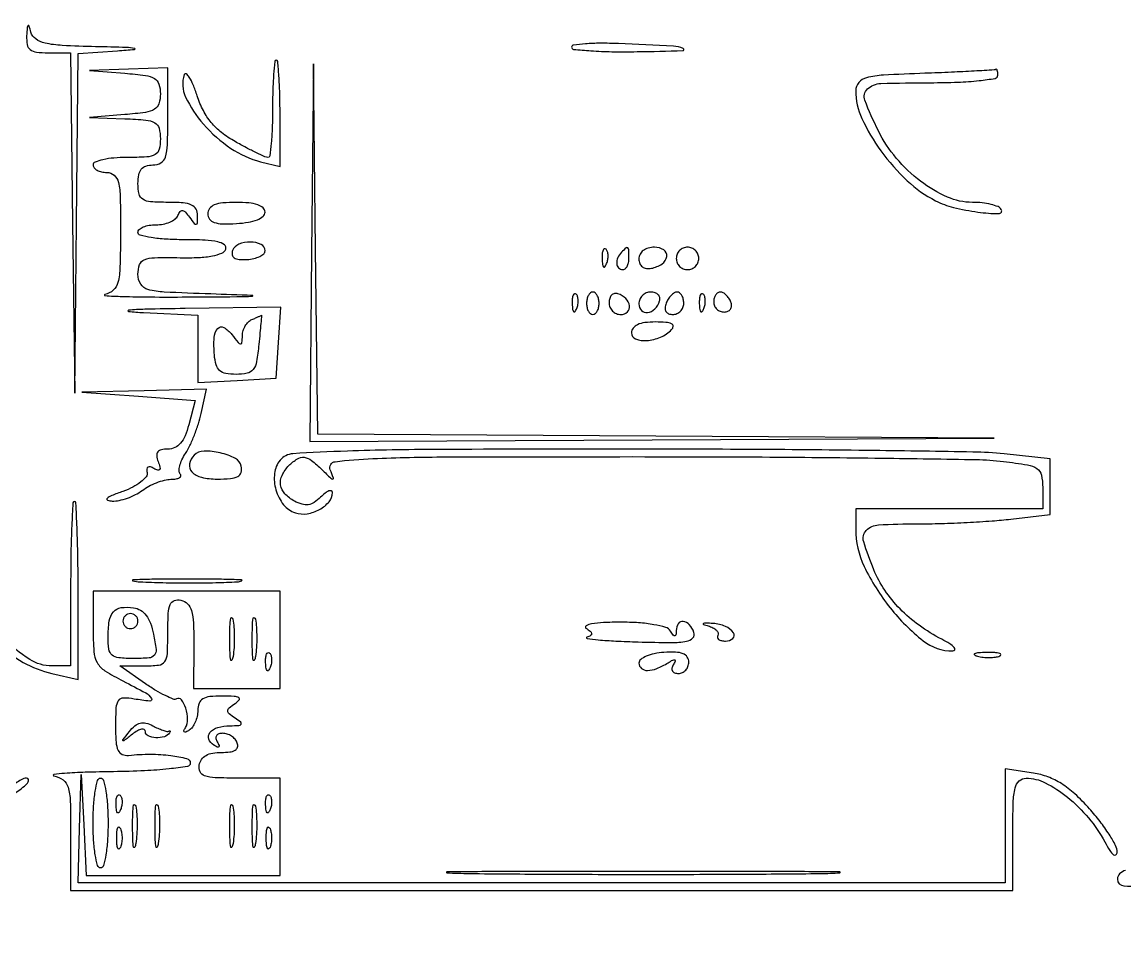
# Model space of a CAD drawing. Extents: x 23 to 255, y 40 to 184.
# Drawn here: x 181.51 to 193.99, y 54.71 to 65.07 of the extents above; entities that cross this region are included whole.
import ezdxf

# ---------------------------------------------------------------- set-up
doc = ezdxf.new("R2010")
doc.units = 0
doc.header["$MEASUREMENT"] = 0

msp = doc.modelspace()

# ---------------------------------------------------------------- linework, layer by layer
for points in [[(207.919475, 175.632891, 0.000007), (191.762556, 175.634099, 0.00002), (173.0434, 175.634494, 0.000013), (151.49745, 175.633531), (95.9364, 175.6296)], [(181.210815, 58.048136, 0.053782), (181.523163, 57.822628, 0.074145), (181.845302, 57.697741), (182.1438, 57.630419), (182.1438, 58.636709, 0.00394), (182.14076, 59.022566, 0.006563), (182.131374, 59.347402, 0.001725), (182.118671, 59.626649, 0.39996), (182.1015, 59.643, 0.398636), (182.08435, 59.626743, 0.002013), (182.071626, 59.369636, 0.007096), (182.06224, 59.069232, 0.00426), (182.0592, 58.7124), (182.0592, 57.7818), (181.847944, 57.7818, -0.143536), (181.596463, 57.855512, -0.047442), (181.290548, 58.095426, -0.047608)], [(193.994441, 55.470068, 0.123006), (193.928054, 55.430468, 0.199632), (193.9032, 55.3707, 0.398022), (193.976172, 55.293554, 0.006402), (194.62935, 55.265584, 0.006711)]]:
    msp.add_lwpolyline(points, format="xyb")
for points in [[(181.561414, 64.90935, 0.058491), (181.567845, 64.811064, 0.182721), (181.601554, 64.755289, 0.138402), (181.67102, 64.726683, 0.028905), (181.803812, 64.719), (182.056023, 64.719), (182.080431, 62.79435), (182.104839, 60.8697), (182.124319, 62.789929), (182.1438, 64.710158), (182.58795, 64.741229, 0.00643), (182.782994, 64.757397, 0.868052), (182.783519, 64.768926, 0.039496), (182.690357, 64.778985, 0.001496), (182.340353, 64.78795, -0.007025), (181.963563, 64.801774, -0.042463), (181.769913, 64.828194, -0.097133), (181.663404, 64.875009, -0.178717), (181.609917, 64.95165, 0.01159), (181.589616, 65.02257, 0.541772), (181.577517, 65.025995, 0.197309), (181.567505, 65.005988, 0.005718)], [(187.727246, 64.78245, 0.38557), (187.75, 64.757452, 0.00697), (187.944803, 64.741362, 0.013362), (188.183806, 64.731378, 0.008037), (188.46765, 64.731676, 0.002516), (188.984705, 64.743132, 0.804592), (188.989227, 64.766833, 0.088594), (188.878521, 64.792467, 0.001522), (188.255996, 64.822228, 0.01124), (188.053214, 64.82674, 0.018716), (187.882503, 64.820308, 0.013271), (187.748465, 64.806639, 0.377846)], [(182.67255, 64.487616, -0.013208), (182.904108, 64.463188, -0.099232), (183.007909, 64.427711, -0.188813), (183.057764, 64.364836, -0.074432), (183.0744, 64.2537, -0.074432), (183.057764, 64.142564, -0.188813), (183.007909, 64.079689, -0.099232), (182.904108, 64.044212, -0.013208), (182.67255, 64.019784), (182.2707, 63.988098), (182.67255, 63.972849, -0.012169), (182.911152, 63.957973, -0.107189), (183.01154, 63.926901, -0.203471), (183.059222, 63.864904, -0.063622), (183.0744, 63.7461, -0.058662), (183.060389, 63.627088, -0.210352), (183.01518, 63.5675, -0.114574), (182.920418, 63.540359, -0.012699), (182.6937, 63.5346, 0.020945), (182.547786, 63.528485, 0.033738), (182.424831, 63.509749, 0.036969), (182.335591, 63.482868, 0.31052), (182.313, 63.45, 0.178617), (182.324914, 63.417712, 0.092055), (182.35886, 63.390251, 0.0721), (182.409387, 63.371656, 0.052222), (182.469119, 63.3654, -0.184375), (182.551281, 63.334036, -0.155328), (182.598905, 63.253366, -0.051318), (182.619884, 63.083045, -0.005759), (182.6232, 62.692503, -0.005973), (182.617215, 62.292863, -0.054694), (182.593657, 62.120961, -0.148189), (182.540738, 62.032621, -0.136196), (182.445931, 61.984924, 0.877072), (182.446775, 61.97188, 0.008844), (182.64524, 61.962247, 0.00624), (182.960139, 61.956473, 0.002869), (183.3705, 61.956427, 0.000305), (184.022698, 61.960492, 0.028915), (184.116415, 61.96656, 0.923512), (184.116104, 61.973784, 0.000747), (183.64545, 61.990269, -0.003747), (183.118728, 62.011884, -0.053956), (182.934018, 62.040994, -0.191265), (182.851959, 62.102357, -0.138563), (182.8206, 62.213341, -0.083659), (182.838955, 62.322274, -0.219311), (182.892615, 62.378096, -0.089556), (183.007524, 62.40076, -0.008274), (183.298688, 62.400628, 0.015195), (183.508876, 62.403442, 0.035937), (183.664347, 62.421498, 0.049104), (183.769826, 62.452468, 0.216858), (183.813338, 62.49825, 0.328827), (183.798193, 62.546781, 0.104181), (183.724837, 62.580007, 0.044057), (183.579784, 62.598916, 0.010394), (183.33525, 62.604, -0.015135), (183.136185, 62.610027, -0.025603), (182.970413, 62.628627, -0.023712), (182.846413, 62.6551, -0.340582), (182.8206, 62.6886, -0.221088), (182.835653, 62.720979, -0.077179), (182.880657, 62.748349, -0.058687), (182.946764, 62.767008, -0.039486), (183.02505, 62.7732, 0.048049), (183.10644, 62.781039, 0.053038), (183.182047, 62.804264, 0.059938), (183.241186, 62.838418, 0.136302), (183.272409, 62.87895, -0.068328), (183.297762, 62.923034, -0.274217), (183.325519, 62.934029, -0.172412), (183.358816, 62.915858, -0.02856), (183.405064, 62.8578, 0.011504), (183.457568, 62.787068, 0.292297), (183.479206, 62.779402, 0.33149), (183.493158, 62.795887, 0.013356), (183.496105, 62.87895, 0.128786), (183.477937, 62.950874, 0.164819), (183.427827, 62.996678, 0.085259), (183.331413, 63.020652, 0.018404), (183.159, 63.027, -0.016149), (182.962597, 63.033345, -0.124134), (182.87559, 63.061369, -0.201266), (182.833439, 63.121044, -0.05449), (182.8206, 63.2385, -0.044917), (182.829607, 63.338562, -0.124434), (182.85867, 63.402412, -0.149477), (182.910677, 63.437939, -0.07578), (182.9898, 63.45, 0.134481), (183.079987, 63.474704, 0.186514), (183.131342, 63.539887, 0.067313), (183.154229, 63.67812, 0.007414), (183.159, 63.9999), (183.159, 64.5498), (182.71485, 64.534551), (182.2707, 64.519302)], [(184.3434, 64.0845, -0.008859), (184.339664, 63.873658, -0.014682), (184.328145, 63.696133, -0.00835), (184.312194, 63.552837, -0.377327), (184.291469, 63.5346, -0.106938), (184.25802, 63.541837, -0.006002), (184.161246, 63.587176, -0.009009), (184.046854, 63.645018, -0.006464), (183.921081, 63.713582, -0.036918), (183.766413, 63.816211, -0.054689), (183.649583, 63.929251, -0.05516), (183.560727, 64.064165, -0.038375), (183.490386, 64.232653, 0.01654), (183.44491, 64.356523, 0.040319), (183.401289, 64.443356, 0.102648), (183.367305, 64.479784, 0.503121), (183.34469, 64.472371, 0.193265), (183.359958, 64.218518, 0.06949), (183.562259, 63.91018, 0.064044), (183.870593, 63.63785, 0.087637), (184.208013, 63.486871), (184.428, 63.431657), (184.428, 64.033029, 0.006595), (184.424959, 64.263614, 0.010962), (184.415574, 64.457747, 0.004741), (184.402706, 64.618846, 0.388326), (184.3857, 64.6344, 0.385412), (184.368729, 64.619036, 0.005638), (184.355826, 64.472867, 0.011981), (184.346442, 64.295348, 0.007213)], [(191.72475, 64.486767, 0.004629), (191.255206, 64.465662, 0.048241), (191.064541, 64.436732, 0.15545), (190.976346, 64.381999, 0.178599), (190.9422, 64.289455, 0.109249), (191.011397, 63.976541, 0.048104), (191.2274, 63.609068, 0.047021), (191.524259, 63.271629, 0.070422), (191.84442, 63.045614, 0.057942), (192.048839, 62.969059, 0.02786), (192.324283, 62.916978, 0.027716), (192.561163, 62.899, 0.594244), (192.588803, 62.947411, 0.160794), (192.552133, 62.978196, 0.035145), (192.472553, 63.003621, 0.03319), (192.371969, 63.021158, 0.026573), (192.26213, 63.027, -0.104188), (191.979517, 63.086536, -0.05877), (191.676456, 63.265189, -0.055004), (191.400606, 63.527352, -0.06), (191.19774, 63.83626, -0.022784), (191.045178, 64.181906, -0.308275), (191.074802, 64.3096, -0.179813), (191.225287, 64.371274, -0.008283), (191.7882, 64.3806, 0.009164), (192.096121, 64.386244, 0.018502), (192.3381, 64.4041, 0.014491), (192.519551, 64.429603, 0.365646), (192.5496, 64.4652, 0.023682), (192.548118, 64.496471, 0.05277), (192.543387, 64.519791, 0.111001), (192.53645, 64.531721, 0.398219), (192.52845, 64.532242, -0.159749), (192.509403, 64.524722, -0.000676), (192.283639, 64.511641, -0.003209), (192.026266, 64.498735, -0.002006)], [(183.6102, 62.897505, 0.160547), (183.629774, 62.838116, 0.152678), (183.681192, 62.800546, 0.07759), (183.77622, 62.783926, 0.019304), (183.9345, 62.787145, 0.026204), (184.069589, 62.802247, 0.054098), (184.171832, 62.830744, 0.079616), (184.236861, 62.869618, 0.221808), (184.2588, 62.91664, 0.219902), (184.237053, 62.963696, 0.09452), (184.175499, 62.998653, 0.05825), (184.074662, 63.020318, 0.023822), (183.9345, 63.027, 0.021533), (183.781188, 63.020395, 0.07358), (183.684317, 62.997405, 0.134106), (183.630402, 62.956713, 0.165908)], [(183.891175, 62.480665, 0.137311), (183.886706, 62.433013, 0.212955), (183.909628, 62.399441, 0.118821), (183.964123, 62.38165, 0.034145), (184.053479, 62.380688, 0.040581), (184.132042, 62.391648, 0.058032), (184.19842, 62.414806, 0.074339), (184.243698, 62.445783, 0.208365), (184.25874, 62.480247, 0.291146), (184.213674, 62.551187, 0.109707), (184.093697, 62.577976, 0.096044), (183.962006, 62.5526, 0.20858)], [(188.4888, 62.386297, 0.099154), (188.499076, 62.334988, 0.133817), (188.528015, 62.297807, 0.126354), (188.573255, 62.279105, 0.083236), (188.62984, 62.280547, 0.100818), (188.75104, 62.330724, 0.210781), (188.804351, 62.415409, 0.297834), (188.770288, 62.489179, 0.14074), (188.66505, 62.5194, 0.066422), (188.594419, 62.509976, 0.09567), (188.537956, 62.482278, 0.111791), (188.501763, 62.439423, 0.12024)], [(188.9118, 62.3925, 0.099038), (188.921488, 62.34407, 0.097945), (188.949077, 62.302877, 0.097945), (188.99027, 62.275288, 0.099038), (189.0387, 62.2656, 0.099038), (189.08713, 62.275288, 0.097945), (189.128323, 62.302877, 0.097945), (189.155912, 62.34407, 0.099038), (189.1656, 62.3925, 0.099038), (189.155912, 62.44093, 0.097945), (189.128323, 62.482123, 0.097945), (189.08713, 62.509712, 0.099038), (189.0387, 62.5194, 0.099038), (188.99027, 62.509712, 0.097945), (188.949077, 62.482123, 0.097945), (188.921488, 62.44093, 0.099038)], [(188.072479, 62.38545, 0.018894), (188.077474, 62.322311, 0.168741), (188.08943, 62.297628, 0.470617), (188.104848, 62.299087, 0.054073), (188.123591, 62.334337, 0.051402), (188.136792, 62.380603, 0.05415), (188.139958, 62.427772, 0.060344), (188.133261, 62.468829, 0.126455), (188.116913, 62.496488, 0.296942), (188.098397, 62.500397, 0.208169), (188.082776, 62.484954, 0.077125), (188.073409, 62.444347, 0.028489)], [(188.2914, 62.463, 0.091591), (188.248914, 62.401261, 0.123462), (188.237194, 62.334728, 0.174374), (188.258968, 62.285519, 0.205037), (188.3055, 62.2656, 0.17482), (188.332402, 62.275303, 0.093122), (188.355291, 62.302877, 0.073362), (188.370781, 62.343951, 0.053595), (188.376, 62.3925, 0.008529), (188.37437, 62.488051, 0.21365), (188.363107, 62.511068, 0.366638), (188.343012, 62.510906, 0.018617)], [(187.734079, 61.87785, 0.018894), (187.739074, 61.814711, 0.168741), (187.75103, 61.790028, 0.470617), (187.766448, 61.791487, 0.054073), (187.785191, 61.826737, 0.051402), (187.798392, 61.873003, 0.05415), (187.801558, 61.920172, 0.060344), (187.794861, 61.961229, 0.126455), (187.778513, 61.988888, 0.296942), (187.759997, 61.992797, 0.208169), (187.744376, 61.977354, 0.077125), (187.735009, 61.936747, 0.028489)], [(187.8966, 61.8849, 0.053595), (187.901819, 61.836351, 0.073362), (187.917309, 61.795277, 0.093122), (187.940198, 61.767703, 0.17482), (187.9671, 61.758, 0.17482), (187.994002, 61.767703, 0.093122), (188.016891, 61.795277, 0.073362), (188.032381, 61.836351, 0.053595), (188.0376, 61.8849, 0.053595), (188.032381, 61.933449, 0.073362), (188.016891, 61.974523, 0.093122), (187.994002, 62.002097, 0.17482), (187.9671, 62.0118, 0.17482), (187.940198, 62.002097, 0.093122), (187.917309, 61.974523, 0.073362), (187.901819, 61.933449, 0.053595)], [(188.1504, 61.89195, 0.099038), (188.160626, 61.84083, 0.097945), (188.189748, 61.797348, 0.097945), (188.23323, 61.768226, 0.099038), (188.28435, 61.758, 0.190724), (188.358505, 61.787354, 0.244413), (188.382456, 61.855598, 0.165501), (188.340809, 61.9376, 0.113253), (188.250863, 61.992412, 0.134046), (188.212643, 61.994526, 0.144529), (188.179911, 61.976715, 0.119977), (188.157949, 61.940619, 0.077096)], [(188.4888, 61.87785, 0.190724), (188.518154, 61.803695, 0.244413), (188.586398, 61.779744, 0.165501), (188.6684, 61.821391, 0.113253), (188.723212, 61.911337, 0.134046), (188.725326, 61.949557, 0.144529), (188.707515, 61.982289, 0.119977), (188.671419, 62.004251, 0.077096), (188.62275, 62.0118, 0.099038), (188.57163, 62.001574, 0.097945), (188.528148, 61.972452, 0.097945), (188.499026, 61.92897, 0.099038)], [(188.796606, 61.8849, 0.075244), (188.78518, 61.832874, 0.151899), (188.794876, 61.792463, 0.166113), (188.824843, 61.766985, 0.094119), (188.872155, 61.758, 0.10122), (188.919568, 61.767698, 0.098432), (188.959903, 61.795277, 0.097416), (188.986925, 61.836466, 0.096899), (188.9964, 61.8849, 0.057609), (188.990789, 61.933436, 0.076852), (188.974208, 61.974523, 0.095748), (188.94967, 62.002058, 0.164455), (188.920851, 62.0118, 0.13875), (188.888373, 62.00261, 0.061199), (188.85319, 61.974523, 0.053891), (188.820835, 61.933443, 0.048303)], [(189.172279, 61.87785, 0.018894), (189.177274, 61.814711, 0.168741), (189.18923, 61.790028, 0.470617), (189.204648, 61.791487, 0.054073), (189.223391, 61.826737, 0.051402), (189.236592, 61.873003, 0.05415), (189.239758, 61.920172, 0.060344), (189.233061, 61.961229, 0.126455), (189.216713, 61.988888, 0.296942), (189.198197, 61.992797, 0.208169), (189.182576, 61.977354, 0.077125), (189.173209, 61.936747, 0.028489)], [(189.3348, 61.899, 0.104492), (189.343894, 61.85596, 0.099069), (189.369708, 61.819335, 0.096571), (189.408273, 61.794789, 0.09384), (189.453634, 61.7862, 0.102873), (189.49559, 61.794925, 0.143627), (189.524846, 61.819335, 0.141557), (189.53654, 61.855981, 0.098834), (189.529183, 61.899, 0.054209), (189.507012, 61.94214, 0.057165), (189.47642, 61.978665, 0.063851), (189.442447, 62.00353, 0.126747), (189.410349, 62.0118, 0.147551), (189.381538, 62.003109, 0.098991), (189.356992, 61.978665, 0.082647), (189.340444, 61.942123, 0.065168)], [(182.88405, 61.779784), (183.4974, 61.750587), (183.4974, 61.369173), (183.4974, 60.987758), (183.94155, 61.013329), (184.3857, 61.0389), (184.411485, 61.44075), (184.437271, 61.8426), (183.353985, 61.82579, 0.001831), (182.900014, 61.817083, 0.018689), (182.712156, 61.805757, 0.902128), (182.71209, 61.79319, 0.015121)], [(184.1887, 61.4196, -0.018277), (184.163023, 61.225659, -0.121743), (184.124425, 61.136968, -0.180266), (184.056377, 61.094179, -0.051202), (183.929966, 61.0812, -0.042871), (183.81336, 61.091217, -0.141158), (183.744586, 61.124595, -0.144388), (183.705001, 61.188916, -0.045613), (183.685298, 61.301177, -0.034161), (183.682494, 61.497553, -0.166253), (183.723543, 61.599289, -0.362228), (183.793265, 61.610738, -0.097751), (183.883531, 61.530413, 0.007847), (183.954065, 61.440354, 0.199865), (183.980911, 61.425821, 0.414775), (183.997622, 61.439466, 0.02016), (184.002309, 61.5183, -0.068023), (184.011226, 61.575394, -0.06072), (184.035274, 61.630416, -0.063998), (184.070102, 61.675184, -0.099903), (184.11075, 61.701971, 0.004392), (184.151446, 61.718809, 0.006892), (184.186093, 61.734069, 0.002466), (184.215494, 61.747682, 0.205122), (184.218736, 61.751321, -0.889744), (184.219377, 61.751187, -0.000102), (184.210835, 61.656633, -0.000755), (184.200917, 61.548908, -0.000439)], [(188.4042, 61.551358, 0.30918), (188.451907, 61.481582, 0.112767), (188.576517, 61.463159, 0.081567), (188.732848, 61.501512, 0.095803), (188.85906, 61.58682, 0.186636), (188.875445, 61.623872, 0.303491), (188.858358, 61.65225, 0.091939), (188.794184, 61.669058, 0.018199), (188.67492, 61.6734, 0.030477), (188.556054, 61.666148, 0.075557), (188.472266, 61.642715, 0.119769), (188.422525, 61.603957, 0.169204)], [(182.826372, 60.833036), (183.466643, 60.7851), (183.395003, 60.51015, -0.034636), (183.353086, 60.385392, -0.079025), (183.301225, 60.301013, -0.107028), (183.237162, 60.252441, -0.109303), (183.159236, 60.2352, 0.050668), (183.085248, 60.227683, 0.177984), (183.045208, 60.20287, 0.19681), (183.033096, 60.159955, 0.063294), (183.049132, 60.094422, -0.025624), (183.069335, 60.032457, -0.204001), (183.065268, 60.003291, -0.35558), (183.044594, 59.995826, -0.054253), (183.002081, 60.01611, 0.05976), (182.962415, 60.034504, 0.214016), (182.935289, 60.031594, 0.243963), (182.921741, 60.010162, 0.07446), (182.924254, 59.970664, -0.225599), (182.912756, 59.921907, -0.058211), (182.853692, 59.863577, -0.047561), (182.763093, 59.805787, -0.03293), (182.6514, 59.757651, 0.009934), (182.523206, 59.70926, 0.088398), (182.472211, 59.677491, 0.571208), (182.476289, 59.657443, 0.076343), (182.52948, 59.647775, 0.058896), (182.608085, 59.654888, 0.032858), (182.700735, 59.680889, 0.032308), (182.792247, 59.719999, 0.044801), (182.86788, 59.767209, -0.039577), (182.942638, 59.814963, -0.029634), (183.031492, 59.855723, -0.030277), (183.120315, 59.884204, -0.058359), (183.19425, 59.894109, 0.033912), (183.252706, 59.899054, 0.090421), (183.292114, 59.912664, 0.217396), (183.306175, 59.931958, 0.251894), (183.299703, 59.953497, -0.20382), (183.285959, 59.987585, -0.057529), (183.293766, 60.04559, -0.047952), (183.318816, 60.11539, -0.034926), (183.359109, 60.187388, 0.035125), (183.407928, 60.274703, 0.016761), (183.458765, 60.392933, 0.016523), (183.503832, 60.520531, 0.022571), (183.535327, 60.638291), (183.595444, 60.912), (182.890772, 60.896486), (182.1861, 60.880972)], [(183.456083, 60.165683, 0.150103), (183.403984, 60.067397, 0.243698), (183.430282, 59.97883, 0.14547), (183.540042, 59.916689, 0.056623), (183.715103, 59.8968, 0.019377), (183.869135, 59.902772, 0.10151), (183.950207, 59.926069, 0.204498), (183.986521, 59.9705, 0.118558), (183.989728, 60.040525, 0.229533), (183.922941, 60.129945, 0.061998), (183.752358, 60.193028, 0.061302), (183.56801, 60.213, 0.195139)], [(184.428912, 60.109399, 0.147366), (184.365644, 59.959798, 0.097779), (184.382041, 59.772818, 0.097976), (184.468194, 59.606415, 0.148681), (184.601456, 59.514749, 0.116108), (184.735324, 59.504535, 0.086684), (184.875951, 59.552384, 0.094074), (184.982597, 59.640135, 0.175443), (185.0202, 59.744002, 0.310746), (185.007926, 59.761844, 0.187692), (184.981197, 59.7617, 0.073727), (184.938492, 59.73704, 0.028643), (184.887425, 59.691511, -0.050338), (184.814929, 59.632307, -0.108469), (184.748022, 59.606501, -0.109468), (184.676866, 59.611207, -0.051869), (184.591325, 59.646144, -0.083168), (184.483264, 59.729553, -0.149931), (184.435045, 59.829414, -0.150995), (184.451273, 59.93862, -0.084739), (184.52952, 60.04908, -0.054447), (184.623942, 60.124908, -0.174631), (184.701445, 60.142406, -0.136435), (184.784581, 60.107754, -0.028728), (184.903673, 60.00255, 0.002685), (185.002931, 59.905214, 0.19498), (185.023687, 59.8968, 0.516526), (185.031476, 59.907775, 0.006413), (184.996971, 60.00255, -0.485525), (185.051596, 60.09326, -0.020851), (185.478484, 60.128807, -0.00967), (186.306202, 60.147054, -0.000727), (188.554905, 60.149865, -0.001367), (189.971702, 60.145702, -0.001913), (191.237758, 60.133674, -0.00114), (192.304357, 60.117026, -0.025419), (192.61305, 60.095781, -0.010768), (192.885525, 60.057084, -0.10646), (192.992573, 60.01498, -0.195602), (193.042176, 59.942103, -0.052871), (193.0572, 59.800416), (193.0572, 59.5584), (191.9997, 59.5584), (190.9422, 59.5584), (190.9422, 59.33131, 0.11213), (191.038565, 58.907013, 0.056468), (191.331472, 58.439269, 0.057349), (191.70408, 58.067748, 0.169965), (192.040489, 57.951521, 0.30374), (192.061325, 57.965588, 0.29432), (192.056625, 57.990664, 0.064474), (192.004663, 58.033052, 0.01898), (191.9151, 58.084041, -0.036371), (191.658958, 58.241895, -0.043008), (191.44344, 58.427505, -0.04522), (191.271831, 58.638215, -0.049135), (191.146313, 58.870782, -0.024932), (191.031665, 59.187944, -0.270691), (191.061691, 59.315204, -0.191888), (191.198555, 59.378175, -0.012714), (191.64015, 59.389935, 0.007198), (191.907452, 59.394104, 0.005277), (192.203798, 59.406126, 0.005333), (192.484181, 59.423466, 0.011778), (192.69765, 59.444019), (193.1418, 59.497368), (193.1418, 59.811932), (193.1418, 60.126496), (192.62179, 60.180848, 0.021713), (192.267194, 60.202407, 0.00117), (191.142915, 60.219234, 0.001826), (189.805003, 60.231242, 0.001331), (188.317549, 60.2352, 0.00097), (186.201698, 60.231094, 0.007115), (185.189613, 60.212763, 0.0079), (184.573615, 60.183086, 0.206391)], [(182.845268, 58.734185, 0.00796), (183.103413, 58.724969, 0.005002), (183.405344, 58.722022, 0.005021), (183.702588, 58.72508, 0.009156), (183.945068, 58.734454, 0.078783), (183.994607, 58.74523, 0.808064), (183.992947, 58.755523, 0.010669), (183.76528, 58.762416, 0.002293), (183.3705, 58.76413, 0.002213), (182.976452, 58.762289, 0.011964), (182.762546, 58.755222, 0.875674), (182.761779, 58.745074, 0.039068)], [(182.313, 58.206519, 0.017226), (182.322023, 57.94469, 0.112724), (182.359806, 57.81963, 0.123535), (182.446768, 57.728814, 0.02238), (182.6514, 57.6126, -0.006778), (182.908327, 57.477106, -0.129719), (182.973557, 57.415497, -0.618568), (182.954505, 57.38456, -0.022575), (182.7783, 57.408357, 0.045464), (182.655743, 57.419234, 0.246102), (182.598553, 57.389099, 0.139212), (182.57203, 57.310792, 0.012483), (182.5668, 57.101337, 0.016386), (182.572696, 56.921487, 0.089193), (182.596094, 56.827282, 0.187946), (182.641811, 56.782248, 0.127608), (182.71485, 56.771024, -0.025275), (182.962936, 56.783646, -0.031801), (183.192491, 56.7691, -0.030236), (183.371389, 56.735191, -0.34337), (183.4128, 56.682, -0.369282), (183.381836, 56.645793, -0.011352), (183.171982, 56.617695, -0.016242), (182.896421, 56.596181, -0.008038), (182.54565, 56.585879, 0.004206), (182.225172, 56.578924, 0.010241), (181.989141, 56.566973, 0.02424), (181.869015, 56.552543, 0.835176), (181.86885, 56.537695, -0.109786), (181.973944, 56.492146, -0.167658), (182.030412, 56.411507, -0.063491), (182.054411, 56.254692, -0.006263), (182.0592, 55.872416), (182.0592, 55.2438), (187.389, 55.2438), (192.7188, 55.2438), (192.7188, 55.8783, -0.006542), (192.7235, 56.237523, -0.05168), (192.744963, 56.402409, -0.147659), (192.79117, 56.482019, -0.190166), (192.869176, 56.5128, -0.118799), (193.086757, 56.460363, -0.051977), (193.337094, 56.297479, -0.048078), (193.575652, 56.062997, -0.05052), (193.760586, 55.79092, 0.017766), (193.816954, 55.695057, 0.079732), (193.860038, 55.646546, 0.366928), (193.885765, 55.647006, 0.20919), (193.899813, 55.67707, 0.127624), (193.882545, 55.751091, 0.02159), (193.809013, 55.87768, 0.022379), (193.707166, 56.022117, 0.018254), (193.58595, 56.167377, 0.02382), (193.420065, 56.335214, 0.044567), (193.2687, 56.451371, 0.052215), (193.117067, 56.526712, 0.050538), (192.95145, 56.570027), (192.6342, 56.619539), (192.6342, 55.973969), (192.6342, 55.3284), (187.389, 55.3284), (182.1438, 55.3284), (182.16037, 55.94175), (182.17694, 56.5551), (182.206535, 55.98405), (182.236131, 55.413), (183.332065, 55.413), (184.428, 55.413), (184.428, 55.9629), (184.428, 56.5128), (183.956497, 56.5128, -0.009124), (183.694166, 56.517587, -0.071664), (183.574539, 56.539304, -0.205676), (183.523007, 56.585268, -0.158355), (183.51369, 56.66085, -0.106075), (183.540771, 56.724403, -0.109557), (183.591293, 56.770384, -0.088199), (183.666159, 56.79722, -0.046989), (183.764591, 56.804551, 0.03198), (183.861037, 56.808833, 0.106141), (183.920982, 56.828684, 0.198116), (183.947122, 56.863188, 0.157172), (183.944547, 56.910301, 0.087906), (183.919215, 56.952391, 0.066473), (183.878623, 56.988058, 0.065744), (183.829574, 57.012169, 0.081572), (183.779456, 57.0204, 0.078109), (183.735047, 57.01342, 0.174209), (183.708335, 56.992827, 0.189512), (183.702136, 56.961359, 0.093644), (183.716979, 56.922729, -0.028948), (183.738098, 56.883671, -0.323892), (183.734971, 56.867289, -0.309012), (183.718073, 56.864627, -0.02762), (183.678291, 56.886274, -0.169708), (183.622284, 56.955392, -0.266112), (183.635277, 57.028723, -0.150072), (183.723788, 57.086375, -0.068211), (183.861943, 57.106295, 0.011388), (183.961264, 57.109253, 0.232459), (183.986758, 57.123491, 0.396461), (183.983411, 57.145599, 0.021187), (183.9204, 57.190895, -0.02521), (183.851478, 57.241286, -0.226004), (183.8358, 57.2742, -0.226004), (183.851478, 57.307114, -0.02521), (183.9204, 57.357505, 0.06981), (183.966019, 57.397539, 0.471622), (183.961587, 57.423317, 0.118458), (183.909348, 57.438527, 0.0107), (183.77235, 57.442105, 0.026118), (183.633052, 57.435481, 0.109221), (183.553797, 57.409453, 0.170745), (183.51201, 57.359606, 0.090103), (183.4974, 57.279193, -0.05367), (183.490156, 57.211904, -0.048982), (183.468709, 57.14549, -0.052221), (183.437151, 57.089674, -0.099901), (183.399729, 57.054621, -0.029887), (183.362561, 57.034614, -0.26839), (183.344834, 57.03622, -0.351455), (183.340586, 57.050988, -0.039447), (183.357703, 57.084294, 0.14745), (183.382775, 57.178246, 0.067905), (183.361448, 57.3043, 0.087197), (183.312572, 57.398836, 0.381898), (183.255885, 57.409743, -0.233447), (183.22004, 57.406838, -0.018883), (183.131056, 57.446105, -0.022331), (183.024085, 57.504266, -0.015166), (182.907587, 57.579428), (182.613875, 57.7818), (182.886437, 57.7818, 0.030172), (183.054321, 57.79194, 0.212208), (183.12295, 57.832972, 0.14276), (183.153247, 57.921389, 0.011629), (183.159, 58.168703, -0.012406), (183.164197, 58.378128, -0.085988), (183.18663, 58.477893, -0.214276), (183.232327, 58.52097, -0.133403), (183.30705, 58.526096, -0.151485), (183.380822, 58.486039, -0.12463), (183.4259, 58.408159, -0.058974), (183.448267, 58.268584, -0.011373), (183.45297, 58.012292), (183.450839, 57.528), (183.93942, 57.528), (184.428, 57.528), (184.428, 58.0779), (184.428, 58.6278), (183.3705, 58.6278), (182.313, 58.6278)], [(182.997132, 58.14135, -0.018454), (183.025629, 57.968791, -0.208531), (183.006625, 57.903782, -0.203976), (182.945797, 57.87267, -0.01759), (182.767615, 57.8664, -0.023165), (182.603493, 57.874008, -0.152648), (182.528534, 57.905312, -0.183563), (182.492118, 57.970545, -0.036533), (182.4822, 58.1061, -0.036803), (182.495838, 58.291136, -0.142355), (182.543323, 58.394686, -0.183389), (182.63069, 58.441881, -0.069438), (182.771686, 58.441019, -0.102115), (182.849947, 58.412602, -0.093771), (182.913331, 58.354864, -0.073674), (182.962122, 58.265105, -0.037581)], [(182.6514, 58.2894, 0.099038), (182.657859, 58.257113, 0.097945), (182.676251, 58.229651, 0.097945), (182.703713, 58.211259, 0.099038), (182.736, 58.2048, 0.099038), (182.768287, 58.211259, 0.097945), (182.795749, 58.229651, 0.097945), (182.814141, 58.257113, 0.099038), (182.8206, 58.2894, 0.099038), (182.814141, 58.321687, 0.097945), (182.795749, 58.349149, 0.097945), (182.768287, 58.367541, 0.099038), (182.736, 58.374, 0.099038), (182.703713, 58.367541, 0.097945), (182.676251, 58.349149, 0.097945), (182.657859, 58.321687, 0.099038)], [(183.896507, 57.888713, -0.075924), (183.883293, 57.846242, -0.720633), (183.871198, 57.847839, -0.040183), (183.862473, 57.926611, -0.006817), (183.859997, 58.0779, -0.00738), (183.861826, 58.229933, -0.030832), (183.869906, 58.32107, -0.49082), (183.882261, 58.327951, -0.248898), (183.895353, 58.311713, -0.031163), (183.906862, 58.222525, -0.015827), (183.910752, 58.109417, -0.015659), (183.907396, 57.992047, -0.022548)], [(184.150307, 57.888713, -0.075924), (184.137093, 57.846242, -0.720633), (184.124998, 57.847839, -0.040183), (184.116273, 57.926611, -0.006817), (184.113797, 58.0779, -0.00738), (184.115626, 58.229933, -0.030832), (184.123706, 58.32107, -0.49082), (184.136061, 58.327951, -0.248898), (184.149153, 58.311713, -0.031163), (184.160662, 58.222525, -0.015827), (184.164552, 58.109417, -0.015659), (184.161196, 57.992047, -0.022548)], [(187.889807, 58.208998, -0.030484), (187.93888, 58.174369, -0.201106), (187.952938, 58.148539, -0.289337), (187.942065, 58.126694, -0.056046), (187.900165, 58.107288, 0.789842), (187.901413, 58.09315, 0.01365), (188.029265, 58.077931, 0.010579), (188.225997, 58.064133, 0.004996), (188.480332, 58.054242, 0.005446), (188.856022, 58.047484, 0.044056), (189.027673, 58.061411, 0.160848), (189.099175, 58.099363, 0.290334), (189.111788, 58.161994, 0.088143), (189.058821, 58.249908, 0.188576), (188.989653, 58.285914, 0.27989), (188.934004, 58.259808, 0.144518), (188.910505, 58.18365, -0.025293), (188.907409, 58.134442, -0.354941), (188.89561, 58.12288, -0.262315), (188.878005, 58.130741, -0.017829), (188.845796, 58.177607, 0.181486), (188.791942, 58.218147, 0.027888), (188.659217, 58.249286, 0.026835), (188.485453, 58.270419, 0.016844), (188.280827, 58.277314, 0.011588), (188.088183, 58.272849, 0.031665), (187.952816, 58.257945, 0.086283), (187.890288, 58.235467, 0.569502)], [(189.272386, 58.235168, -0.045471), (189.326612, 58.213964, -0.07806), (189.366041, 58.185848, -0.117411), (189.385008, 58.155717, -0.224045), (189.381857, 58.127897, 0.189765), (189.377482, 58.103648, 0.185395), (189.390754, 58.082629, 0.110092), (189.422474, 58.068399, 0.050637), (189.467771, 58.0638, 0.178915), (189.550978, 58.094559, 0.386295), (189.558842, 58.156959, 0.143303), (189.467979, 58.22957, 0.078521), (189.328173, 58.262721, 0.007136), (189.245072, 58.267865, 0.127255), (189.219046, 58.262438, 0.656898), (189.219538, 58.252678, 0.019036)], [(184.316591, 57.765938, -0.054073), (184.297848, 57.730687, -0.470617), (184.28243, 57.729228, -0.168741), (184.270474, 57.753911, -0.018894), (184.265479, 57.81705, -0.028489), (184.266409, 57.875947, -0.077125), (184.275776, 57.916554, -0.208169), (184.291397, 57.931997, -0.296942), (184.309913, 57.928088, -0.126455), (184.326261, 57.900429, -0.060344), (184.332958, 57.859372, -0.05415), (184.329792, 57.812203, -0.051402)], [(188.4888, 57.814295, 0.224813), (188.516916, 57.754923, 0.176468), (188.584957, 57.731091, 0.094726), (188.691212, 57.752776, 0.04194), (188.819121, 57.8184, -0.01581), (188.872737, 57.849545, -0.222909), (188.894365, 57.850757, -0.428831), (188.899989, 57.83659, -0.030326), (188.877579, 57.794871, 0.090739), (188.862604, 57.756558, 0.182781), (188.868011, 57.725049, 0.177105), (188.893168, 57.704341, 0.084731), (188.935007, 57.6972, 0.108373), (188.979947, 57.707056, 0.099685), (189.018198, 57.734976, 0.095498), (189.043847, 57.776704, 0.090427), (189.0528, 57.825801, 0.149756), (189.035158, 57.883381, 0.152536), (188.988395, 57.920693, 0.085166), (188.904171, 57.937835, 0.024534), (188.7708, 57.935409, 0.034179), (188.662802, 57.920677, 0.050482), (188.571638, 57.891998, 0.063708), (188.508658, 57.854851, 0.231678)], [(192.31856, 57.892373, 0.037336), (192.383499, 57.880537, 0.029507), (192.454849, 57.877206, 0.030339), (192.521774, 57.882101, 0.06278), (192.57236, 57.895508, 0.31318), (192.582256, 57.910635, 0.333666), (192.571355, 57.924344, 0.052471), (192.514078, 57.933005, 0.014395), (192.4227, 57.934507, 0.012823), (192.33233, 57.931072, 0.080377), (192.287416, 57.920837, 0.597527), (192.285932, 57.907291, 0.087174)], [(183.169027, 57.044527, -0.066368), (183.179718, 57.048801, -0.365163), (183.184888, 57.046288, -0.212154), (183.184887, 57.038516, -0.035309), (183.177701, 57.025001, -0.186056), (183.119709, 56.9815, -0.081239), (183.022582, 56.970422, -0.092272), (182.936003, 56.99093, -0.296831), (182.9052, 57.038245, 0.259745), (182.892241, 57.061508, 0.188521), (182.862479, 57.066973, 0.085218), (182.815062, 57.049066, 0.033502), (182.75715, 57.009609, -0.001581), (182.661884, 56.935382, -0.363052), (182.651426, 56.935777, -0.392089), (182.650535, 56.945737, -0.001642), (182.723733, 57.039772, -0.051418), (182.785828, 57.104135, -0.113972), (182.84616, 57.135056, -0.121785), (182.911254, 57.135335, -0.06341), (182.98756, 57.106199, 0.017191), (183.047057, 57.076942, 0.023762), (183.102408, 57.055146, 0.021687), (183.148413, 57.041706, 0.190694)], [(181.118647, 56.184353, 0.023971), (180.983283, 56.035348, 0.034569), (180.87979, 55.890511, 0.040209), (180.813222, 55.759768, 0.102127), (180.793511, 55.655603, 0.015015), (180.798622, 55.54591, 0.564293), (180.816834, 55.536734, 0.146968), (180.844171, 55.568019, 0.004112), (180.917749, 55.73363, -0.025595), (181.017694, 55.934828, -0.049821), (181.120564, 56.081457, -0.045553), (181.256563, 56.212911, -0.018139), (181.464674, 56.368212, 0.023503), (181.537707, 56.423942, 0.071832), (181.579099, 56.470327, 0.248169), (181.581879, 56.498421, 0.304666), (181.560471, 56.5128, 0.141923), (181.498175, 56.494754, 0.018835), (181.383917, 56.416319, 0.020587), (181.252713, 56.310126, 0.015952)], [(182.4822, 56.0052, -0.015416), (182.476157, 55.80924, -0.025878), (182.457525, 55.64565, -0.024068), (182.431018, 55.523253, -0.339565), (182.3976, 55.4976, -0.339565), (182.364182, 55.523253, -0.024068), (182.337675, 55.64565, -0.025878), (182.319043, 55.80924, -0.015416), (182.313, 56.0052, -0.015416), (182.319043, 56.20116, -0.025878), (182.337675, 56.36475, -0.024068), (182.364182, 56.487147, -0.339565), (182.3976, 56.5128, -0.339565), (182.431018, 56.487147, -0.024068), (182.457525, 56.36475, -0.025878), (182.476157, 56.20116, -0.015416)], [(182.624591, 56.158537, -0.054073), (182.605848, 56.123287, -0.470617), (182.59043, 56.121828, -0.168741), (182.578474, 56.146511, -0.018894), (182.573479, 56.20965, -0.028489), (182.574409, 56.268547, -0.077125), (182.583776, 56.309154, -0.208169), (182.599397, 56.324597, -0.296942), (182.617913, 56.320688, -0.126455), (182.634261, 56.293029, -0.060344), (182.640958, 56.251972, -0.05415), (182.637792, 56.204803, -0.051402)], [(184.316591, 56.158537, -0.054073), (184.297848, 56.123287, -0.470617), (184.28243, 56.121828, -0.168741), (184.270474, 56.146511, -0.018894), (184.265479, 56.20965, -0.028489), (184.266409, 56.268547, -0.077125), (184.275776, 56.309154, -0.208169), (184.291397, 56.324597, -0.296942), (184.309913, 56.320688, -0.126455), (184.326261, 56.293029, -0.060344), (184.332958, 56.251972, -0.05415), (184.329792, 56.204803, -0.051402)], [(182.796707, 55.773713, -0.075924), (182.783493, 55.731242, -0.720633), (182.771398, 55.732839, -0.040183), (182.762673, 55.811611, -0.006817), (182.760197, 55.9629, -0.00738), (182.762026, 56.114933, -0.030832), (182.770106, 56.20607, -0.49082), (182.782461, 56.212951, -0.248898), (182.795553, 56.196713, -0.031163), (182.807062, 56.107525, -0.015827), (182.810952, 55.994417, -0.015659), (182.807596, 55.877047, -0.022548)], [(183.050507, 55.773713, -0.075924), (183.037293, 55.731242, -0.720633), (183.025198, 55.732839, -0.040183), (183.016473, 55.811611, -0.006817), (183.013997, 55.9629, -0.00738), (183.015826, 56.114933, -0.030832), (183.023906, 56.20607, -0.49082), (183.036261, 56.212951, -0.248898), (183.049353, 56.196713, -0.031163), (183.060862, 56.107525, -0.015827), (183.064752, 55.994417, -0.015659), (183.061396, 55.877047, -0.022548)], [(183.896507, 55.773713, -0.075924), (183.883293, 55.731242, -0.720633), (183.871198, 55.732839, -0.040183), (183.862473, 55.811611, -0.006817), (183.859997, 55.9629, -0.00738), (183.861826, 56.114933, -0.030832), (183.869906, 56.20607, -0.49082), (183.882261, 56.212951, -0.248898), (183.895353, 56.196713, -0.031163), (183.906862, 56.107525, -0.015827), (183.910752, 55.994417, -0.015659), (183.907396, 55.877047, -0.022548)], [(184.150307, 55.773713, -0.075924), (184.137093, 55.731242, -0.720633), (184.124998, 55.732839, -0.040183), (184.116273, 55.811611, -0.006817), (184.113797, 55.9629, -0.00738), (184.115626, 56.114933, -0.030832), (184.123706, 56.20607, -0.49082), (184.136061, 56.212951, -0.248898), (184.149153, 56.196713, -0.031163), (184.160662, 56.107525, -0.015827), (184.164552, 55.994417, -0.015659), (184.161196, 55.877047, -0.022548)], [(182.622829, 55.73025, -0.174857), (182.606985, 55.712536, -0.447206), (182.592693, 55.717692, -0.078554), (182.582797, 55.760584, -0.017491), (182.580158, 55.836, -0.017491), (182.582797, 55.911416, -0.078554), (182.592693, 55.954308, -0.447206), (182.606985, 55.959464, -0.174857), (182.622829, 55.94175, -0.057986), (182.636055, 55.893527, -0.037979), (182.640431, 55.836, -0.037979), (182.636055, 55.778473, -0.057986)], [(184.314829, 55.73025, -0.174857), (184.298985, 55.712536, -0.447206), (184.284693, 55.717692, -0.078554), (184.274797, 55.760584, -0.017491), (184.272158, 55.836, -0.017491), (184.274797, 55.911416, -0.078554), (184.284693, 55.954308, -0.447206), (184.298985, 55.959464, -0.174857), (184.314829, 55.94175, -0.057986), (184.328055, 55.893527, -0.037979), (184.332431, 55.836, -0.037979), (184.328055, 55.778473, -0.057986)], [(186.569976, 55.434211, 0.001887), (187.483576, 55.426641, 0.00113), (188.569203, 55.424196, 0.001131), (189.649706, 55.426649, 0.001968), (190.546176, 55.434242, 0.014067), (190.763448, 55.443055, 0.960429), (190.763211, 55.451418, 0.002506), (189.957383, 55.457097, 0.000511), (188.5311, 55.458543, 0.000505), (187.10561, 55.457091, 0.002594), (186.314837, 55.451383, 0.965782), (186.314651, 55.443058, 0.011289)]]:
    msp.add_lwpolyline(points, format="xyb", close=True)
msp.add_lwpolyline([(184.786003, 62.45595), (184.7664, 60.3198), (188.63685, 60.340066), (192.5073, 60.360332), (188.680626, 60.383227), (184.853952, 60.406122), (184.829779, 62.499111), (184.805606, 64.5921)], close=True)

doc.saveas('drawing.dxf')
